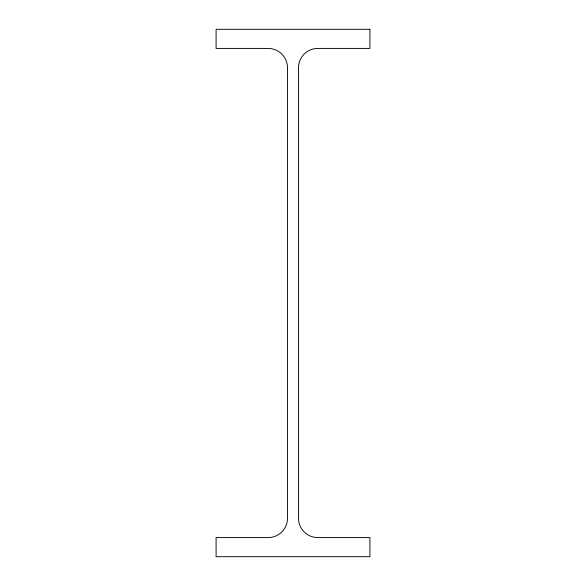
<?xml version="1.0" encoding="UTF-8"?>
<svg xmlns="http://www.w3.org/2000/svg" width="586" height="586" viewBox="0 0 586 586"><rect width="100%" height="100%" fill="white"/><g stroke="black" fill="none" stroke-linecap="round" stroke-linejoin="round"><path stroke-width="0.88" d="M369.913 29.3L216.088 29.3L216.088 48.418L268.168 48.418A19.338 19.338 0 0 1 287.506 67.756L287.506 518.244A19.338 19.338 0 0 1 268.168 537.582L216.088 537.582L216.088 556.7L369.913 556.7L369.913 537.582L317.832 537.582A19.338 19.338 0 0 1 298.494 518.244L298.494 67.756A19.338 19.338 0 0 1 317.832 48.418L369.913 48.418L369.913 29.3"/></g></svg>
